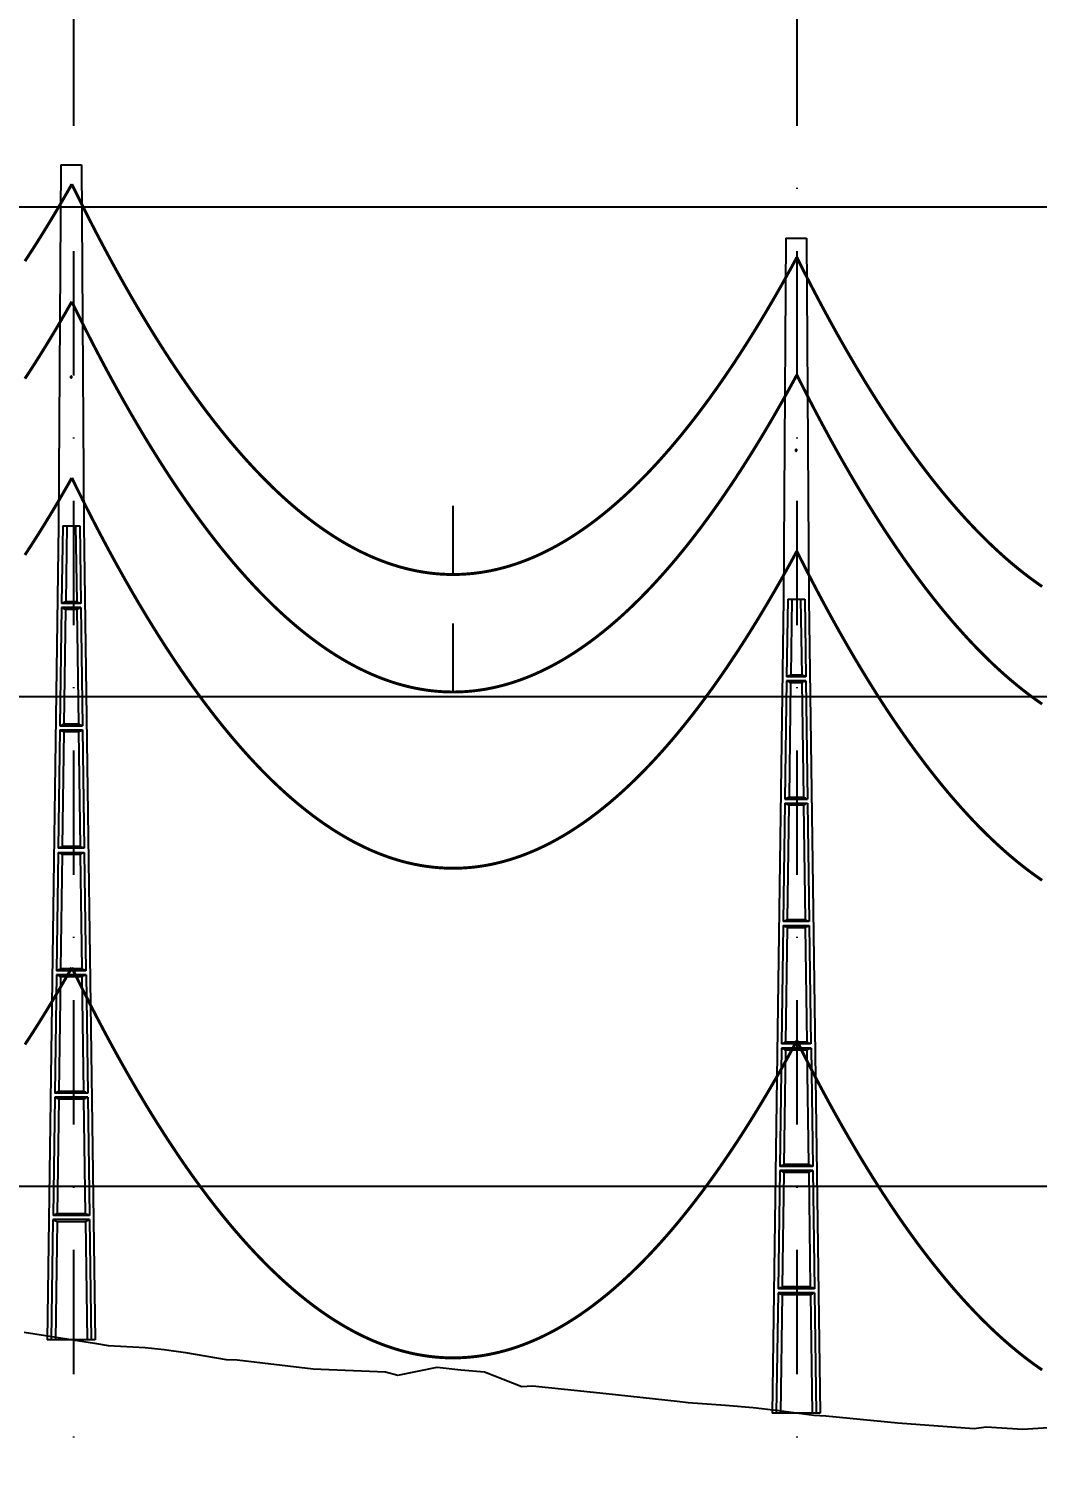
# Model space of a CAD drawing. Header units: metres. Extents: x -121 to 9872, y 3505 to 10721.
# Drawn here: x 7158.1 to 7261, y 6248.6 to 6395.2 of the extents above; entities that cross this region are included whole.
import ezdxf

# ---------------------------------------------------------------- set-up
doc = ezdxf.new("R2010")
doc.units = ezdxf.units.M
doc.header["$PDMODE"] = 2
doc.linetypes.add('DASHDOT', pattern=[25.4, 12.7, -6.35, 0, -6.35])
doc.linetypes.add('DASHED', pattern=[0.75, 0.5, -0.25])
for name, color, linetype in [('C-ROAD-PROF', 2, 'DASHED'), ('CON-EOL- FO', 101, 'Continuous'), ('CON-EOL- PROJEÇÃO', 22, 'Continuous'), ('CON-EOL-CA ARBUTUS', 144, 'Continuous'), ('cotas', 7, 'Continuous'), ('GRID', 253, 'Continuous'), ('POSTE DT', 7, 'Continuous')]:
    doc.layers.add(name, color=color, linetype=linetype)
doc.styles.get("Standard").update_dxf_attribs({"font": 'arial.ttf'})
doc.dimstyles.new('ISO-25', dxfattribs={"dimtxt": 2.5, "dimasz": 2.5, "dimexe": 1.25, "dimexo": 0.625, "dimtad": 1, "dimzin": 1, "dimtxsty": 'Standard', "dimcen": 2.5, "dimaunit": 1, "dimadec": 3, "dimazin": 3, "dimtfac": 1, "dimtmove": 0, "dimatfit": 3, "dimfxlon": 1, "dimarcsym": 0})

# ---------------------------------------------------------------- blocks, each defined once
blk = doc.blocks.new('*U1')
at = {"layer": 'POSTE DT', "extrusion": (0, 1, 0)}
for p, q in [((-3.31, 378.23), (-4.05, 262)), ((-3.31, 378.23), (3.31, 378.23)), ((3.31, 378.23), (4.06, 262)), ((-4.05, 262), (-7.72, 0)), ((-4.05, 262), (-4.05, 262)), ((-2.73, 262), (-3.08, 237.05)), ((-2.73, 262), (2.75, 262)), ((-1.42, 262), (-1.77, 237.57)), ((1.43, 262), (1.77, 237.57)), ((2.75, 262), (3.1, 237.05)), ((4.06, 262), (7.72, 0)), ((-3.1, 235.74), (-3.63, 197.65)), ((3.11, 235.73), (-3.1, 235.74)), ((3.1, 237.05), (-3.08, 237.05)), ((3.11, 235.73), (3.65, 197.65)), ((-1.8, 235.21), (-2.32, 198.19)), ((1.8, 235.21), (2.32, 198.19)), ((-3.65, 196.34), (-4.19, 158.25)), ((-2.35, 195.8), (-2.87, 158.8)), ((2.35, 195.8), (2.87, 158.8)), ((3.66, 196.34), (4.2, 158.25)), ((-4.21, 156.94), (-4.74, 118.85)), ((-2.9, 156.39), (-3.42, 119.41)), ((2.91, 156.39), (3.42, 119.41)), ((4.21, 156.94), (4.75, 118.85)), ((-4.76, 117.54), (-5.29, 79.45)), ((4.77, 117.54), (-4.76, 117.54)), ((4.75, 118.85), (-4.74, 118.85)), ((-3.46, 116.98), (-3.97, 80.02)), ((3.46, 116.98), (3.98, 80.02)), ((4.77, 117.54), (5.3, 79.45)), ((5.3, 79.45), (-5.29, 79.45)), ((-5.31, 78.14), (-5.85, 40.06)), ((5.32, 78.14), (-5.31, 78.14)), ((-4.01, 77.57), (-4.53, 40.63)), ((4.01, 77.57), (4.53, 40.63)), ((5.32, 78.14), (5.85, 40.06)), ((-5.86, 38.74), (-6.41, 0)), ((5.87, 38.74), (-5.86, 38.74)), ((5.85, 40.06), (-5.85, 40.06)), ((-4.56, 38.17), (-5.1, 0)), ((4.56, 38.17), (5.1, 0)), ((5.87, 38.74), (6.41, 0)), ((-6.41, 0), (-7.72, 0)), ((-5.1, 0), (-6.41, 0)), ((5.1, 0), (-5.1, 0)), ((6.41, 0), (5.1, 0)), ((7.72, 0), (6.41, 0))]:
    blk.add_line(p, q, dxfattribs=at)
at = {"layer": 'POSTE DT', "ltscale": 3}
for points in [[(-3.65, 196.34), (3.66, 196.34)], [(-3.63, 197.65), (3.65, 197.65)], [(4.2, 158.25), (-4.19, 158.25)], [(-4.21, 156.94), (4.21, 156.94)]]:
    blk.add_lwpolyline(points, dxfattribs=at)
at = {"layer": 'POSTE DT'}
for points, knots in [([(0.25, 309.94), (0.25, 309.93), (0.25, 309.93), (0.25, 309.92), (0.25, 309.91), (0.25, 309.9), (0.25, 309.89), (0.24, 309.85), (0.22, 309.82), (0.19, 309.77), (0.16, 309.74), (0.11, 309.71), (0.08, 309.7), (0.01, 309.68), (-0.02, 309.68), (-0.08, 309.7), (-0.11, 309.71), (-0.16, 309.74), (-0.18, 309.76), (-0.21, 309.8), (-0.22, 309.82), (-0.24, 309.85), (-0.24, 309.87), (-0.25, 309.89), (-0.25, 309.9), (-0.25, 309.92), (-0.25, 309.92), (-0.25, 309.93), (-0.25, 309.94), (-0.25, 309.95), (-0.25, 309.95), (-0.25, 309.96), (-0.25, 309.97), (-0.24, 310), (-0.23, 310.02), (-0.21, 310.07), (-0.2, 310.09), (-0.15, 310.14), (-0.13, 310.15), (-0.07, 310.18), (-0.03, 310.19), (0.03, 310.19), (0.06, 310.18), (0.12, 310.16), (0.14, 310.14), (0.18, 310.11), (0.2, 310.09), (0.21, 310.06), (0.22, 310.05), (0.23, 310.04), (0.24, 310.01), (0.24, 309.99), (0.25, 309.97), (0.25, 309.96), (0.25, 309.95), (0.25, 309.94), (0.25, 309.94), (0.25, 309.94), (0.25, 309.94)], [-54.728303, -54.728303, -54.728303, -54.728303, -54.309038, -54.309038, -53.647169, -53.647169, -52.532885, -52.532885, -48.86224, -48.86224, -45.282765, -45.282765, -41.52867, -41.52867, -37.867486, -37.867486, -34.454589, -34.454589, -31.301423, -31.301423, -28.48103, -28.48103, -26.961755, -26.961755, -25.7544, -25.7544, -25.136228, -25.136228, -24.64409, -24.64409, -24.094201, -24.094201, -23.191199, -23.191199, -20.494482, -20.494482, -17.342863, -17.342863, -13.645538, -13.645538, -9.835989, -9.835989, -6.296781, -6.296781, -3.005029, -3.005029, 0, 0, 0, 1.527594, 1.527594, 3.697216, 3.697216, 4.489727, 4.489727, 5.01438, 5.01438, 5.095313, 5.095313, 5.095313, 5.095313]), ([(-3.1, 235.74), (-2.88, 235.65), (-2.67, 235.56), (-2.23, 235.39), (-2.02, 235.3), (-1.8, 235.21)], [0.055576, 0.055576, 0.055576, 0.055576, 56.767409, 56.767409, 113.50757, 113.50757, 113.50757, 113.50757]), ([(-1.77, 237.57), (-1.99, 237.49), (-2.21, 237.4), (-2.64, 237.22), (-2.86, 237.14), (-3.08, 237.05)], [0, 0, 0, 0, 56.660495, 56.660495, 113.412826, 113.412826, 113.412826, 113.412826]), ([(1.77, 237.57), (1.18, 237.57), (0.59, 237.57), (-0.59, 237.57), (-1.18, 237.57), (-1.77, 237.57)], [0, 0, 0, 0, 67.306894, 67.306894, 134.614447, 134.614447, 134.614447, 134.614447]), ([(3.1, 237.05), (2.87, 237.14), (2.65, 237.23), (2.21, 237.4), (1.99, 237.49), (1.77, 237.57)], [0, 0, 0, 0, 56.738948, 56.738948, 113.38731, 113.38731, 113.38731, 113.38731]), ([(1.8, 235.21), (2.02, 235.3), (2.24, 235.38), (2.68, 235.56), (2.89, 235.65), (3.11, 235.73)], [0, 0, 0, 0, 56.845349, 56.845349, 113.599799, 113.599799, 113.599799, 113.599799]), ([(-1.8, 235.21), (-1.2, 235.21), (-0.6, 235.21), (0.6, 235.21), (1.2, 235.21), (1.8, 235.21)], [0, 0, 0, 0, 68.567797, 68.567797, 137.136247, 137.136247, 137.136247, 137.136247]), ([(-3.65, 196.34), (-3.43, 196.25), (-3.22, 196.16), (-2.78, 195.98), (-2.57, 195.89), (-2.35, 195.8)], [0.054307, 0.054307, 0.054307, 0.054307, 63.527131, 63.527131, 127.063246, 127.063246, 127.063246, 127.063246]), ([(-2.32, 198.19), (-2.54, 198.1), (-2.76, 198.01), (-3.2, 197.83), (-3.41, 197.74), (-3.63, 197.65)], [0, 0, 0, 0, 63.412073, 63.412073, 126.777421, 126.777421, 126.777421, 126.777421]), ([(-2.35, 195.8), (-1.57, 195.8), (-0.78, 195.8), (0.79, 195.8), (1.57, 195.8), (2.35, 195.8)], [0, 0, 0, 0, 89.585713, 89.585713, 179.17191, 179.17191, 179.17191, 179.17191]), ([(2.32, 198.19), (1.55, 198.19), (0.77, 198.19), (-0.77, 198.19), (-1.55, 198.19), (-2.32, 198.19)], [0, 0, 0, 0, 88.31008, 88.31008, 176.620652, 176.620652, 176.620652, 176.620652]), ([(3.65, 197.65), (3.43, 197.74), (3.2, 197.83), (2.76, 198.01), (2.54, 198.1), (2.32, 198.19)], [0, 0, 0, 0, 63.488119, 63.488119, 126.880939, 126.880939, 126.880939, 126.880939]), ([(2.35, 195.8), (2.57, 195.89), (2.79, 195.98), (3.23, 196.16), (3.45, 196.25), (3.66, 196.34)], [0, 0, 0, 0, 63.60246, 63.60246, 127.109696, 127.109696, 127.109696, 127.109696]), ([(-2.87, 158.8), (-3.09, 158.71), (-3.31, 158.62), (-3.75, 158.43), (-3.97, 158.34), (-4.19, 158.25)], [0, 0, 0, 0, 70.301707, 70.301707, 140.590947, 140.590947, 140.590947, 140.590947]), ([(2.87, 158.8), (1.92, 158.8), (0.96, 158.8), (-0.96, 158.8), (-1.91, 158.8), (-2.87, 158.8)], [0, 0, 0, 0, 109.314454, 109.314454, 218.629264, 218.629264, 218.629264, 218.629264]), ([(4.2, 158.25), (3.98, 158.34), (3.76, 158.44), (3.31, 158.62), (3.09, 158.71), (2.87, 158.8)], [0, 0, 0, 0, 70.379198, 70.379198, 140.659718, 140.659718, 140.659718, 140.659718]), ([(-4.21, 156.94), (-3.99, 156.85), (-3.77, 156.75), (-3.34, 156.57), (-3.12, 156.48), (-2.9, 156.39)], [0.053423, 0.053423, 0.053423, 0.053423, 70.429742, 70.429742, 140.90167, 140.90167, 140.90167, 140.90167]), ([(-2.9, 156.39), (-1.94, 156.39), (-0.97, 156.39), (0.97, 156.39), (1.94, 156.39), (2.91, 156.39)], [0, 0, 0, 0, 110.60219, 110.60219, 221.20473, 221.20473, 221.20473, 221.20473]), ([(2.91, 156.39), (3.12, 156.48), (3.34, 156.57), (3.78, 156.75), (4, 156.85), (4.21, 156.94)], [0, 0, 0, 0, 70.506649, 70.506649, 140.914701, 140.914701, 140.914701, 140.914701]), ([(-4.76, 117.54), (-4.54, 117.45), (-4.32, 117.35), (-3.89, 117.17), (-3.67, 117.07), (-3.46, 116.98)], [0.052784, 0.052784, 0.052784, 0.052784, 77.438432, 77.438432, 154.950301, 154.950301, 154.950301, 154.950301]), ([(-3.42, 119.41), (-3.64, 119.32), (-3.86, 119.23), (-4.3, 119.04), (-4.52, 118.95), (-4.74, 118.85)], [0, 0, 0, 0, 77.299547, 77.299547, 154.618634, 154.618634, 154.618634, 154.618634]), ([(-3.46, 116.98), (-2.3, 116.98), (-1.15, 116.98), (1.15, 116.98), (2.31, 116.98), (3.46, 116.98)], [0, 0, 0, 0, 131.617604, 131.617604, 263.235447, 263.235447, 263.235447, 263.235447]), ([(3.42, 119.41), (2.28, 119.41), (1.14, 119.41), (-1.14, 119.41), (-2.28, 119.41), (-3.42, 119.41)], [0, 0, 0, 0, 130.319901, 130.319901, 260.640046, 260.640046, 260.640046, 260.640046]), ([(4.75, 118.85), (4.53, 118.95), (4.31, 119.04), (3.87, 119.23), (3.64, 119.32), (3.42, 119.41)], [0, 0, 0, 0, 77.381597, 77.381597, 154.66183, 154.66183, 154.66183, 154.66183]), ([(3.46, 116.98), (3.68, 117.07), (3.89, 117.17), (4.33, 117.35), (4.55, 117.45), (4.77, 117.54)], [0, 0, 0, 0, 77.520013, 77.520013, 154.938747, 154.938747, 154.938747, 154.938747]), ([(-3.97, 80.02), (-4.19, 79.93), (-4.41, 79.83), (-4.85, 79.64), (-5.07, 79.55), (-5.29, 79.45)], [0, 0, 0, 0, 84.379671, 84.379671, 168.809376, 168.809376, 168.809376, 168.809376]), ([(3.98, 80.02), (2.65, 80.02), (1.33, 80.02), (-1.32, 80.02), (-2.65, 80.02), (-3.97, 80.02)], [0, 0, 0, 0, 151.326157, 151.326157, 302.652465, 302.652465, 302.652465, 302.652465]), ([(5.3, 79.45), (5.08, 79.55), (4.86, 79.64), (4.42, 79.83), (4.2, 79.93), (3.98, 80.02)], [0, 0, 0, 0, 84.46863, 84.46863, 168.833721, 168.833721, 168.833721, 168.833721]), ([(-5.31, 78.14), (-5.09, 78.05), (-4.88, 77.95), (-4.44, 77.76), (-4.23, 77.67), (-4.01, 77.57)], [0.052308, 0.052308, 0.052308, 0.052308, 84.527725, 84.527725, 169.158824, 169.158824, 169.158824, 169.158824]), ([(-4.01, 77.57), (-2.67, 77.57), (-1.34, 77.57), (1.34, 77.57), (2.67, 77.57), (4.01, 77.57)], [0, 0, 0, 0, 152.632212, 152.632212, 305.264569, 305.264569, 305.264569, 305.264569]), ([(4.01, 77.57), (4.23, 77.67), (4.45, 77.76), (4.88, 77.95), (5.1, 78.05), (5.32, 78.14)], [0, 0, 0, 0, 84.616316, 84.616316, 169.129178, 169.129178, 169.129178, 169.129178]), ([(-5.86, 38.74), (-5.65, 38.65), (-5.43, 38.55), (-5, 38.36), (-4.78, 38.26), (-4.56, 38.17)], [0.026524, 0.026524, 0.026524, 0.026524, 91.679563, 91.679563, 183.466041, 183.466041, 183.466041, 183.466041]), ([(-4.53, 40.63), (-4.75, 40.53), (-4.97, 40.44), (-5.41, 40.25), (-5.63, 40.15), (-5.85, 40.06)], [0, 0, 0, 0, 91.523648, 91.523648, 183.126775, 183.126775, 183.126775, 183.126775]), ([(-4.56, 38.17), (-3.04, 38.17), (-1.52, 38.17), (1.52, 38.17), (3.04, 38.17), (4.56, 38.17)], [0, 0, 0, 0, 173.646192, 173.646192, 347.292451, 347.292451, 347.292451, 347.292451]), ([(4.53, 40.63), (3.02, 40.63), (1.51, 40.63), (-1.51, 40.63), (-3.02, 40.63), (-4.53, 40.63)], [0, 0, 0, 0, 172.33304, 172.33304, 344.666151, 344.666151, 344.666151, 344.666151]), ([(5.85, 40.06), (5.63, 40.15), (5.41, 40.25), (4.97, 40.44), (4.75, 40.53), (4.53, 40.63)], [0, 0, 0, 0, 91.621326, 91.621326, 183.137324, 183.137324, 183.137324, 183.137324]), ([(4.56, 38.17), (4.78, 38.26), (5, 38.36), (5.43, 38.55), (5.65, 38.65), (5.87, 38.74)], [0, 0, 0, 0, 91.776928, 91.776928, 183.448614, 183.448614, 183.448614, 183.448614])]:
    blk.add_open_spline(points, degree=3, knots=knots, dxfattribs=at)
blk = doc.blocks.new('*D400')
at = {"layer": 'cotas', "color": 0, "lineweight": -2, "transparency": 16777216}
for p, q in [((7162.54, 6420.96), (7162.54, 6423.21)), ((7236.51, 6420.96), (7236.51, 6423.21)), ((7165.04, 6421.96), (7234.01, 6421.96))]:
    blk.add_line(p, q, dxfattribs=at)
at = {"layer": 'cotas', "color": 0, "transparency": 16777216}
for points in [[(7165.04, 6422.38), (7165.04, 6421.54), (7162.54, 6421.96)], [(7234.01, 6422.38), (7234.01, 6421.54), (7236.51, 6421.96)]]:
    blk.add_solid(points, dxfattribs=at)
at = {"layer": 'Defpoints', "color": 0, "transparency": 16777216}
for p in [(7236.51, 6421.96), (7162.54, 6404.83), (7236.51, 6388.52)]:
    blk.add_point(p, dxfattribs=at)
at = {"layer": 'cotas', "color": 0, "transparency": 16777216, "insert": (7199.53, 6423.86), "char_height": 2.5, "attachment_point": 5}
blk.add_mtext('73.97', dxfattribs=at)
blk = doc.blocks.new('*D401')
at = {"layer": 'cotas', "color": 0, "lineweight": -2, "transparency": 16777216}
for p, q in [((7236.51, 6408.4), (7236.51, 6410.65)), ((7310.64, 6408.4), (7310.64, 6410.65)), ((7239.01, 6409.4), (7308.14, 6409.4))]:
    blk.add_line(p, q, dxfattribs=at)
at = {"layer": 'cotas', "color": 0, "transparency": 16777216}
for points in [[(7239.01, 6409.82), (7239.01, 6408.99), (7236.51, 6409.4)], [(7308.14, 6409.82), (7308.14, 6408.99), (7310.64, 6409.4)]]:
    blk.add_solid(points, dxfattribs=at)
at = {"layer": 'Defpoints', "color": 0, "transparency": 16777216}
for p in [(7310.64, 6409.4), (7236.51, 6388.52), (7310.64, 6381.08)]:
    blk.add_point(p, dxfattribs=at)
at = {"layer": 'cotas', "color": 0, "transparency": 16777216, "insert": (7273.58, 6411.3), "char_height": 2.5, "attachment_point": 5}
blk.add_mtext('74.13', dxfattribs=at)

msp = doc.modelspace()

# ---------------------------------------------------------------- linework, layer by layer
at = {"layer": 'C-ROAD-PROF', "color": 0, "linetype": 'Continuous', "lineweight": -3}
msp.add_lwpolyline([(7157.618, 6262.056), (7164.81, 6260.948), (7166.184, 6260.704), (7169.958, 6260.499), (7171.927, 6260.304), (7174.102, 6260.007), (7178.247, 6259.282), (7179.377, 6259.226), (7187.134, 6258.327), (7194.495, 6258.002), (7195.763, 6257.694), (7199.776, 6258.485), (7202.182, 6258.237), (7204.613, 6258.026), (7208.422, 6256.503), (7209.512, 6256.587), (7217.009, 6255.793), (7224.283, 6255.03), (7225.378, 6254.881), (7229.21, 6254.609), (7232.015, 6254.367), (7234.633, 6254.067), (7238.206, 6253.593), (7239.449, 6253.51), (7246.805, 6252.817), (7254.577, 6252.242), (7255.793, 6252.388), (7259.55, 6252.165), (7262.12, 6252.324)], dxfattribs=at)
at = {"layer": 'CON-EOL- FO', "const_width": 0.3}
for points in [[(7157.699, 6341.442), (7158.067, 6342.004), (7158.436, 6342.572), (7158.804, 6343.148), (7159.172, 6343.731), (7159.54, 6344.321), (7159.908, 6344.919), (7160.276, 6345.524), (7160.645, 6346.136), (7161.013, 6346.755), (7161.381, 6347.381), (7161.749, 6348.014), (7162.117, 6348.655), (7162.485, 6349.303)], [(7162.485, 6349.303), (7162.853, 6348.55), (7163.222, 6347.804), (7163.59, 6347.065), (7163.958, 6346.334), (7164.326, 6345.61), (7164.694, 6344.893), (7165.062, 6344.183), (7165.431, 6343.481), (7165.799, 6342.785), (7166.167, 6342.097), (7166.535, 6341.417), (7166.903, 6340.743), (7167.271, 6340.077), (7167.64, 6339.418), (7168.008, 6338.766), (7168.376, 6338.121), (7168.744, 6337.484), (7169.112, 6336.854), (7169.48, 6336.231), (7169.849, 6335.615), (7170.217, 6335.006), (7170.585, 6334.405), (7170.953, 6333.811), (7171.321, 6333.224), (7171.689, 6332.644), (7172.057, 6332.072), (7172.426, 6331.506), (7172.794, 6330.948), (7173.162, 6330.397), (7173.53, 6329.853), (7173.898, 6329.317), (7174.266, 6328.787), (7174.635, 6328.265), (7175.003, 6327.75), (7175.371, 6327.242), (7175.739, 6326.741), (7176.107, 6326.248), (7176.475, 6325.762), (7176.844, 6325.282), (7177.212, 6324.81), (7177.58, 6324.346), (7177.948, 6323.888), (7178.316, 6323.437), (7178.684, 6322.994), (7179.052, 6322.558), (7179.421, 6322.129), (7179.789, 6321.707), (7180.157, 6321.292), (7180.525, 6320.885), (7180.893, 6320.484), (7181.261, 6320.091), (7181.63, 6319.705), (7181.998, 6319.326), (7182.366, 6318.954), (7182.734, 6318.589), (7183.102, 6318.232), (7183.47, 6317.882), (7183.839, 6317.538), (7184.207, 6317.202), (7184.575, 6316.873), (7184.943, 6316.551), (7185.311, 6316.237), (7185.679, 6315.929), (7186.048, 6315.629), (7186.416, 6315.336), (7186.784, 6315.049), (7187.152, 6314.77), (7187.52, 6314.499), (7187.888, 6314.234), (7188.256, 6313.976), (7188.625, 6313.726), (7188.993, 6313.482), (7189.361, 6313.246), (7189.729, 6313.017), (7190.097, 6312.795), (7190.465, 6312.58), (7190.834, 6312.372), (7191.202, 6312.172), (7191.57, 6311.978), (7191.938, 6311.792), (7192.306, 6311.613), (7192.674, 6311.44), (7193.043, 6311.275), (7193.411, 6311.118), (7193.779, 6310.967), (7194.147, 6310.823), (7194.515, 6310.687), (7194.883, 6310.557), (7195.251, 6310.435), (7195.62, 6310.32), (7195.988, 6310.211), (7196.356, 6310.11), (7196.724, 6310.017), (7197.092, 6309.93), (7197.46, 6309.85), (7197.829, 6309.778), (7198.197, 6309.712), (7198.565, 6309.654), (7198.933, 6309.603), (7199.301, 6309.559), (7199.669, 6309.522), (7200.038, 6309.492), (7200.406, 6309.469), (7200.774, 6309.453), (7201.142, 6309.445), (7201.51, 6309.443), (7201.878, 6309.449), (7202.247, 6309.462), (7202.615, 6309.482), (7202.983, 6309.509), (7203.351, 6309.543), (7203.719, 6309.584), (7204.087, 6309.632), (7204.455, 6309.688), (7204.824, 6309.75), (7205.192, 6309.82), (7205.56, 6309.897), (7205.928, 6309.981), (7206.296, 6310.072), (7206.664, 6310.17), (7207.033, 6310.275), (7207.401, 6310.388), (7207.769, 6310.507), (7208.137, 6310.634), (7208.505, 6310.767), (7208.873, 6310.908), (7209.242, 6311.056), (7209.61, 6311.211), (7209.978, 6311.373), (7210.346, 6311.543), (7210.714, 6311.719), (7211.082, 6311.903), (7211.451, 6312.093), (7211.819, 6312.291), (7212.187, 6312.496), (7212.555, 6312.708), (7212.923, 6312.927), (7213.291, 6313.153), (7213.659, 6313.387), (7214.028, 6313.627), (7214.396, 6313.875), (7214.764, 6314.13), (7215.132, 6314.391), (7215.5, 6314.66), (7215.868, 6314.937), (7216.237, 6315.22), (7216.605, 6315.51), (7216.973, 6315.808), (7217.341, 6316.112), (7217.709, 6316.424), (7218.077, 6316.743), (7218.446, 6317.069), (7218.814, 6317.403), (7219.182, 6317.743), (7219.55, 6318.09), (7219.918, 6318.445), (7220.286, 6318.807), (7220.654, 6319.176), (7221.023, 6319.552), (7221.391, 6319.935), (7221.759, 6320.325), (7222.127, 6320.723), (7222.495, 6321.128), (7222.863, 6321.539), (7223.232, 6321.958), (7223.6, 6322.385), (7223.968, 6322.818), (7224.336, 6323.258), (7224.704, 6323.706), (7225.072, 6324.161), (7225.441, 6324.623), (7225.809, 6325.092), (7226.177, 6325.568), (7226.545, 6326.052), (7226.913, 6326.542), (7227.281, 6327.04), (7227.65, 6327.545), (7228.018, 6328.057), (7228.386, 6328.577), (7228.754, 6329.103), (7229.122, 6329.637), (7229.49, 6330.178), (7229.858, 6330.726), (7230.227, 6331.281), (7230.595, 6331.844), (7230.963, 6332.413), (7231.331, 6332.99), (7231.699, 6333.574), (7232.067, 6334.166), (7232.436, 6334.764), (7232.804, 6335.37), (7233.172, 6335.983), (7233.54, 6336.603), (7233.908, 6337.23), (7234.276, 6337.864), (7234.645, 6338.506), (7235.013, 6339.155), (7235.381, 6339.811), (7235.749, 6340.475), (7236.117, 6341.145), (7236.485, 6341.823)], [(7236.485, 6341.823), (7236.853, 6341.088), (7237.222, 6340.359), (7237.59, 6339.638), (7237.958, 6338.925), (7238.326, 6338.218), (7238.694, 6337.519), (7239.062, 6336.827), (7239.431, 6336.142), (7239.799, 6335.465), (7240.167, 6334.794), (7240.535, 6334.131), (7240.903, 6333.475), (7241.271, 6332.826), (7241.64, 6332.185), (7242.008, 6331.551), (7242.376, 6330.924), (7242.744, 6330.304), (7243.112, 6329.691), (7243.48, 6329.086), (7243.849, 6328.488), (7244.217, 6327.897), (7244.585, 6327.313), (7244.953, 6326.736), (7245.321, 6326.167), (7245.689, 6325.605), (7246.057, 6325.05), (7246.426, 6324.502), (7246.794, 6323.961), (7247.162, 6323.428), (7247.53, 6322.902), (7247.898, 6322.383), (7248.266, 6321.871), (7248.635, 6321.366), (7249.003, 6320.869), (7249.371, 6320.378), (7249.739, 6319.895), (7250.107, 6319.419), (7250.475, 6318.95), (7250.844, 6318.488), (7251.212, 6318.034), (7251.58, 6317.587), (7251.948, 6317.146), (7252.316, 6316.713), (7252.684, 6316.287), (7253.052, 6315.869), (7253.421, 6315.457), (7253.789, 6315.053), (7254.157, 6314.656), (7254.525, 6314.265), (7254.893, 6313.882), (7255.261, 6313.507), (7255.63, 6313.138), (7255.998, 6312.776), (7256.366, 6312.422), (7256.734, 6312.075), (7257.102, 6311.735), (7257.47, 6311.402), (7257.839, 6311.076), (7258.207, 6310.757), (7258.575, 6310.446), (7258.943, 6310.141), (7259.311, 6309.844), (7259.679, 6309.554), (7260.048, 6309.271), (7260.416, 6308.995), (7260.784, 6308.726), (7261.152, 6308.465), (7261.52, 6308.21)]]:
    msp.add_lwpolyline(points, dxfattribs=at)
at = {"layer": 'CON-EOL- PROJEÇÃO', "lineweight": 30, "const_width": 0.3}
for points in [[(7157.699, 6291.442), (7158.067, 6292.004), (7158.436, 6292.572), (7158.804, 6293.148), (7159.172, 6293.731), (7159.54, 6294.321), (7159.908, 6294.919), (7160.276, 6295.524), (7160.645, 6296.136), (7161.013, 6296.755), (7161.381, 6297.381), (7161.749, 6298.014), (7162.117, 6298.655), (7162.485, 6299.303)], [(7162.485, 6299.303), (7162.853, 6298.55), (7163.222, 6297.804), (7163.59, 6297.065), (7163.958, 6296.334), (7164.326, 6295.61), (7164.694, 6294.893), (7165.062, 6294.183), (7165.431, 6293.481), (7165.799, 6292.785), (7166.167, 6292.097), (7166.535, 6291.417), (7166.903, 6290.743), (7167.271, 6290.077), (7167.64, 6289.418), (7168.008, 6288.766), (7168.376, 6288.121), (7168.744, 6287.484), (7169.112, 6286.854), (7169.48, 6286.231), (7169.849, 6285.615), (7170.217, 6285.006), (7170.585, 6284.405), (7170.953, 6283.811), (7171.321, 6283.224), (7171.689, 6282.644), (7172.057, 6282.072), (7172.426, 6281.506), (7172.794, 6280.948), (7173.162, 6280.397), (7173.53, 6279.853), (7173.898, 6279.317), (7174.266, 6278.787), (7174.635, 6278.265), (7175.003, 6277.75), (7175.371, 6277.242), (7175.739, 6276.741), (7176.107, 6276.248), (7176.475, 6275.762), (7176.844, 6275.282), (7177.212, 6274.81), (7177.58, 6274.346), (7177.948, 6273.888), (7178.316, 6273.437), (7178.684, 6272.994), (7179.052, 6272.558), (7179.421, 6272.129), (7179.789, 6271.707), (7180.157, 6271.292), (7180.525, 6270.885), (7180.893, 6270.484), (7181.261, 6270.091), (7181.63, 6269.705), (7181.998, 6269.326), (7182.366, 6268.954), (7182.734, 6268.589), (7183.102, 6268.232), (7183.47, 6267.882), (7183.839, 6267.538), (7184.207, 6267.202), (7184.575, 6266.873), (7184.943, 6266.551), (7185.311, 6266.237), (7185.679, 6265.929), (7186.048, 6265.629), (7186.416, 6265.336), (7186.784, 6265.049), (7187.152, 6264.77), (7187.52, 6264.499), (7187.888, 6264.234), (7188.256, 6263.976), (7188.625, 6263.726), (7188.993, 6263.482), (7189.361, 6263.246), (7189.729, 6263.017), (7190.097, 6262.795), (7190.465, 6262.58), (7190.834, 6262.372), (7191.202, 6262.172), (7191.57, 6261.978), (7191.938, 6261.792), (7192.306, 6261.613), (7192.674, 6261.44), (7193.043, 6261.275), (7193.411, 6261.118), (7193.779, 6260.967), (7194.147, 6260.823), (7194.515, 6260.687), (7194.883, 6260.557), (7195.251, 6260.435), (7195.62, 6260.32), (7195.988, 6260.211), (7196.356, 6260.11), (7196.724, 6260.017), (7197.092, 6259.93), (7197.46, 6259.85), (7197.829, 6259.778), (7198.197, 6259.712), (7198.565, 6259.654), (7198.933, 6259.603), (7199.301, 6259.559), (7199.669, 6259.522), (7200.038, 6259.492), (7200.406, 6259.469), (7200.774, 6259.453), (7201.142, 6259.445), (7201.51, 6259.443), (7201.878, 6259.449), (7202.247, 6259.462), (7202.615, 6259.482), (7202.983, 6259.509), (7203.351, 6259.543), (7203.719, 6259.584), (7204.087, 6259.632), (7204.455, 6259.688), (7204.824, 6259.75), (7205.192, 6259.82), (7205.56, 6259.897), (7205.928, 6259.981), (7206.296, 6260.072), (7206.664, 6260.17), (7207.033, 6260.275), (7207.401, 6260.388), (7207.769, 6260.507), (7208.137, 6260.634), (7208.505, 6260.767), (7208.873, 6260.908), (7209.242, 6261.056), (7209.61, 6261.211), (7209.978, 6261.373), (7210.346, 6261.543), (7210.714, 6261.719), (7211.082, 6261.903), (7211.451, 6262.093), (7211.819, 6262.291), (7212.187, 6262.496), (7212.555, 6262.708), (7212.923, 6262.927), (7213.291, 6263.153), (7213.659, 6263.387), (7214.028, 6263.627), (7214.396, 6263.875), (7214.764, 6264.13), (7215.132, 6264.391), (7215.5, 6264.66), (7215.868, 6264.937), (7216.237, 6265.22), (7216.605, 6265.51), (7216.973, 6265.808), (7217.341, 6266.112), (7217.709, 6266.424), (7218.077, 6266.743), (7218.446, 6267.069), (7218.814, 6267.403), (7219.182, 6267.743), (7219.55, 6268.09), (7219.918, 6268.445), (7220.286, 6268.807), (7220.654, 6269.176), (7221.023, 6269.552), (7221.391, 6269.935), (7221.759, 6270.325), (7222.127, 6270.723), (7222.495, 6271.128), (7222.863, 6271.539), (7223.232, 6271.958), (7223.6, 6272.385), (7223.968, 6272.818), (7224.336, 6273.258), (7224.704, 6273.706), (7225.072, 6274.161), (7225.441, 6274.623), (7225.809, 6275.092), (7226.177, 6275.568), (7226.545, 6276.052), (7226.913, 6276.542), (7227.281, 6277.04), (7227.65, 6277.545), (7228.018, 6278.057), (7228.386, 6278.577), (7228.754, 6279.103), (7229.122, 6279.637), (7229.49, 6280.178), (7229.858, 6280.726), (7230.227, 6281.281), (7230.595, 6281.844), (7230.963, 6282.413), (7231.331, 6282.99), (7231.699, 6283.574), (7232.067, 6284.166), (7232.436, 6284.764), (7232.804, 6285.37), (7233.172, 6285.983), (7233.54, 6286.603), (7233.908, 6287.23), (7234.276, 6287.864), (7234.645, 6288.506), (7235.013, 6289.155), (7235.381, 6289.811), (7235.749, 6290.475), (7236.117, 6291.145), (7236.485, 6291.823)], [(7236.485, 6291.823), (7236.853, 6291.088), (7237.222, 6290.359), (7237.59, 6289.638), (7237.958, 6288.925), (7238.326, 6288.218), (7238.694, 6287.519), (7239.062, 6286.827), (7239.431, 6286.142), (7239.799, 6285.464), (7240.167, 6284.794), (7240.535, 6284.131), (7240.903, 6283.475), (7241.271, 6282.826), (7241.64, 6282.185), (7242.008, 6281.551), (7242.376, 6280.924), (7242.744, 6280.304), (7243.112, 6279.691), (7243.48, 6279.086), (7243.849, 6278.488), (7244.217, 6277.897), (7244.585, 6277.313), (7244.953, 6276.736), (7245.321, 6276.167), (7245.689, 6275.605), (7246.057, 6275.05), (7246.426, 6274.502), (7246.794, 6273.961), (7247.162, 6273.428), (7247.53, 6272.902), (7247.898, 6272.383), (7248.266, 6271.871), (7248.635, 6271.366), (7249.003, 6270.869), (7249.371, 6270.378), (7249.739, 6269.895), (7250.107, 6269.419), (7250.475, 6268.95), (7250.844, 6268.488), (7251.212, 6268.034), (7251.58, 6267.587), (7251.948, 6267.146), (7252.316, 6266.713), (7252.684, 6266.287), (7253.052, 6265.869), (7253.421, 6265.457), (7253.789, 6265.053), (7254.157, 6264.656), (7254.525, 6264.265), (7254.893, 6263.882), (7255.261, 6263.507), (7255.63, 6263.138), (7255.998, 6262.776), (7256.366, 6262.422), (7256.734, 6262.075), (7257.102, 6261.735), (7257.47, 6261.402), (7257.839, 6261.076), (7258.207, 6260.757), (7258.575, 6260.446), (7258.943, 6260.141), (7259.311, 6259.844), (7259.679, 6259.554), (7260.048, 6259.271), (7260.416, 6258.995), (7260.784, 6258.726), (7261.152, 6258.465), (7261.52, 6258.21)]]:
    msp.add_lwpolyline(points, dxfattribs=at)
at = {"layer": 'CON-EOL-CA ARBUTUS'}
for p, q in [((7201.4, 6339.443), (7201.4, 6346.443)), ((7201.4, 6327.443), (7201.4, 6334.443))]:
    msp.add_line(p, q, dxfattribs=at)
at = {"layer": 'CON-EOL-CA ARBUTUS', "const_width": 0.3}
for points in [[(7157.699, 6371.442), (7158.067, 6372.004), (7158.436, 6372.572), (7158.804, 6373.148), (7159.172, 6373.731), (7159.54, 6374.321), (7159.908, 6374.919), (7160.276, 6375.524), (7160.645, 6376.136), (7161.013, 6376.755), (7161.381, 6377.381), (7161.749, 6378.014), (7162.117, 6378.655), (7162.485, 6379.303)], [(7162.485, 6379.303), (7162.853, 6378.55), (7163.222, 6377.804), (7163.59, 6377.065), (7163.958, 6376.334), (7164.326, 6375.61), (7164.694, 6374.893), (7165.062, 6374.183), (7165.431, 6373.481), (7165.799, 6372.785), (7166.167, 6372.097), (7166.535, 6371.417), (7166.903, 6370.743), (7167.271, 6370.077), (7167.64, 6369.418), (7168.008, 6368.766), (7168.376, 6368.121), (7168.744, 6367.484), (7169.112, 6366.854), (7169.48, 6366.231), (7169.849, 6365.615), (7170.217, 6365.006), (7170.585, 6364.405), (7170.953, 6363.811), (7171.321, 6363.224), (7171.689, 6362.644), (7172.057, 6362.072), (7172.426, 6361.506), (7172.794, 6360.948), (7173.162, 6360.397), (7173.53, 6359.853), (7173.898, 6359.317), (7174.266, 6358.787), (7174.635, 6358.265), (7175.003, 6357.75), (7175.371, 6357.242), (7175.739, 6356.741), (7176.107, 6356.248), (7176.475, 6355.762), (7176.844, 6355.282), (7177.212, 6354.81), (7177.58, 6354.346), (7177.948, 6353.888), (7178.316, 6353.437), (7178.684, 6352.994), (7179.052, 6352.558), (7179.421, 6352.129), (7179.789, 6351.707), (7180.157, 6351.292), (7180.525, 6350.885), (7180.893, 6350.484), (7181.261, 6350.091), (7181.63, 6349.705), (7181.998, 6349.326), (7182.366, 6348.954), (7182.734, 6348.589), (7183.102, 6348.232), (7183.47, 6347.882), (7183.839, 6347.538), (7184.207, 6347.202), (7184.575, 6346.873), (7184.943, 6346.551), (7185.311, 6346.237), (7185.679, 6345.929), (7186.048, 6345.629), (7186.416, 6345.336), (7186.784, 6345.049), (7187.152, 6344.77), (7187.52, 6344.499), (7187.888, 6344.234), (7188.256, 6343.976), (7188.625, 6343.726), (7188.993, 6343.482), (7189.361, 6343.246), (7189.729, 6343.017), (7190.097, 6342.795), (7190.465, 6342.58), (7190.834, 6342.372), (7191.202, 6342.172), (7191.57, 6341.978), (7191.938, 6341.792), (7192.306, 6341.613), (7192.674, 6341.44), (7193.043, 6341.275), (7193.411, 6341.118), (7193.779, 6340.967), (7194.147, 6340.823), (7194.515, 6340.687), (7194.883, 6340.557), (7195.251, 6340.435), (7195.62, 6340.32), (7195.988, 6340.211), (7196.356, 6340.11), (7196.724, 6340.017), (7197.092, 6339.93), (7197.46, 6339.85), (7197.829, 6339.778), (7198.197, 6339.712), (7198.565, 6339.654), (7198.933, 6339.603), (7199.301, 6339.559), (7199.669, 6339.522), (7200.038, 6339.492), (7200.406, 6339.469), (7200.774, 6339.453), (7201.142, 6339.445), (7201.51, 6339.443), (7201.878, 6339.449), (7202.247, 6339.462), (7202.615, 6339.482), (7202.983, 6339.509), (7203.351, 6339.543), (7203.719, 6339.584), (7204.087, 6339.632), (7204.455, 6339.688), (7204.824, 6339.75), (7205.192, 6339.82), (7205.56, 6339.897), (7205.928, 6339.981), (7206.296, 6340.072), (7206.664, 6340.17), (7207.033, 6340.275), (7207.401, 6340.388), (7207.769, 6340.507), (7208.137, 6340.634), (7208.505, 6340.767), (7208.873, 6340.908), (7209.242, 6341.056), (7209.61, 6341.211), (7209.978, 6341.373), (7210.346, 6341.543), (7210.714, 6341.719), (7211.082, 6341.903), (7211.451, 6342.093), (7211.819, 6342.291), (7212.187, 6342.496), (7212.555, 6342.708), (7212.923, 6342.927), (7213.291, 6343.153), (7213.659, 6343.387), (7214.028, 6343.627), (7214.396, 6343.875), (7214.764, 6344.13), (7215.132, 6344.391), (7215.5, 6344.66), (7215.868, 6344.937), (7216.237, 6345.22), (7216.605, 6345.51), (7216.973, 6345.808), (7217.341, 6346.112), (7217.709, 6346.424), (7218.077, 6346.743), (7218.446, 6347.069), (7218.814, 6347.403), (7219.182, 6347.743), (7219.55, 6348.09), (7219.918, 6348.445), (7220.286, 6348.807), (7220.654, 6349.176), (7221.023, 6349.552), (7221.391, 6349.935), (7221.759, 6350.325), (7222.127, 6350.723), (7222.495, 6351.128), (7222.863, 6351.539), (7223.232, 6351.958), (7223.6, 6352.385), (7223.968, 6352.818), (7224.336, 6353.258), (7224.704, 6353.706), (7225.072, 6354.161), (7225.441, 6354.623), (7225.809, 6355.092), (7226.177, 6355.568), (7226.545, 6356.052), (7226.913, 6356.542), (7227.281, 6357.04), (7227.65, 6357.545), (7228.018, 6358.057), (7228.386, 6358.577), (7228.754, 6359.103), (7229.122, 6359.637), (7229.49, 6360.178), (7229.858, 6360.726), (7230.227, 6361.281), (7230.595, 6361.844), (7230.963, 6362.413), (7231.331, 6362.99), (7231.699, 6363.574), (7232.067, 6364.166), (7232.436, 6364.764), (7232.804, 6365.37), (7233.172, 6365.983), (7233.54, 6366.603), (7233.908, 6367.23), (7234.276, 6367.864), (7234.645, 6368.506), (7235.013, 6369.155), (7235.381, 6369.811), (7235.749, 6370.475), (7236.117, 6371.145), (7236.485, 6371.823)], [(7236.485, 6371.823), (7236.853, 6371.088), (7237.222, 6370.359), (7237.59, 6369.638), (7237.958, 6368.925), (7238.326, 6368.218), (7238.694, 6367.519), (7239.062, 6366.827), (7239.431, 6366.142), (7239.799, 6365.464), (7240.167, 6364.794), (7240.535, 6364.131), (7240.903, 6363.475), (7241.271, 6362.826), (7241.64, 6362.185), (7242.008, 6361.551), (7242.376, 6360.924), (7242.744, 6360.304), (7243.112, 6359.691), (7243.48, 6359.086), (7243.849, 6358.488), (7244.217, 6357.897), (7244.585, 6357.313), (7244.953, 6356.736), (7245.321, 6356.167), (7245.689, 6355.605), (7246.057, 6355.05), (7246.426, 6354.502), (7246.794, 6353.961), (7247.162, 6353.428), (7247.53, 6352.902), (7247.898, 6352.383), (7248.266, 6351.871), (7248.635, 6351.366), (7249.003, 6350.869), (7249.371, 6350.378), (7249.739, 6349.895), (7250.107, 6349.419), (7250.475, 6348.95), (7250.844, 6348.488), (7251.212, 6348.034), (7251.58, 6347.587), (7251.948, 6347.146), (7252.316, 6346.713), (7252.684, 6346.287), (7253.052, 6345.869), (7253.421, 6345.457), (7253.789, 6345.053), (7254.157, 6344.656), (7254.525, 6344.265), (7254.893, 6343.882), (7255.261, 6343.507), (7255.63, 6343.138), (7255.998, 6342.776), (7256.366, 6342.422), (7256.734, 6342.075), (7257.102, 6341.735), (7257.47, 6341.402), (7257.839, 6341.076), (7258.207, 6340.757), (7258.575, 6340.446), (7258.943, 6340.141), (7259.311, 6339.844), (7259.679, 6339.554), (7260.048, 6339.271), (7260.416, 6338.995), (7260.784, 6338.726), (7261.152, 6338.465), (7261.52, 6338.21)], [(7157.699, 6359.442), (7158.067, 6360.004), (7158.436, 6360.572), (7158.804, 6361.148), (7159.172, 6361.731), (7159.54, 6362.321), (7159.908, 6362.919), (7160.276, 6363.524), (7160.645, 6364.136), (7161.013, 6364.755), (7161.381, 6365.381), (7161.749, 6366.014), (7162.117, 6366.655), (7162.485, 6367.303)], [(7162.485, 6367.303), (7162.853, 6366.55), (7163.222, 6365.804), (7163.59, 6365.065), (7163.958, 6364.334), (7164.326, 6363.61), (7164.694, 6362.893), (7165.062, 6362.183), (7165.431, 6361.481), (7165.799, 6360.785), (7166.167, 6360.097), (7166.535, 6359.417), (7166.903, 6358.743), (7167.271, 6358.077), (7167.64, 6357.418), (7168.008, 6356.766), (7168.376, 6356.121), (7168.744, 6355.484), (7169.112, 6354.854), (7169.48, 6354.231), (7169.849, 6353.615), (7170.217, 6353.006), (7170.585, 6352.405), (7170.953, 6351.811), (7171.321, 6351.224), (7171.689, 6350.644), (7172.057, 6350.072), (7172.426, 6349.506), (7172.794, 6348.948), (7173.162, 6348.397), (7173.53, 6347.853), (7173.898, 6347.317), (7174.266, 6346.787), (7174.635, 6346.265), (7175.003, 6345.75), (7175.371, 6345.242), (7175.739, 6344.741), (7176.107, 6344.248), (7176.475, 6343.762), (7176.844, 6343.282), (7177.212, 6342.81), (7177.58, 6342.346), (7177.948, 6341.888), (7178.316, 6341.437), (7178.684, 6340.994), (7179.052, 6340.558), (7179.421, 6340.129), (7179.789, 6339.707), (7180.157, 6339.292), (7180.525, 6338.885), (7180.893, 6338.484), (7181.261, 6338.091), (7181.63, 6337.705), (7181.998, 6337.326), (7182.366, 6336.954), (7182.734, 6336.589), (7183.102, 6336.232), (7183.47, 6335.882), (7183.839, 6335.538), (7184.207, 6335.202), (7184.575, 6334.873), (7184.943, 6334.551), (7185.311, 6334.237), (7185.679, 6333.929), (7186.048, 6333.629), (7186.416, 6333.336), (7186.784, 6333.049), (7187.152, 6332.77), (7187.52, 6332.499), (7187.888, 6332.234), (7188.256, 6331.976), (7188.625, 6331.726), (7188.993, 6331.482), (7189.361, 6331.246), (7189.729, 6331.017), (7190.097, 6330.795), (7190.465, 6330.58), (7190.834, 6330.372), (7191.202, 6330.172), (7191.57, 6329.978), (7191.938, 6329.792), (7192.306, 6329.613), (7192.674, 6329.44), (7193.043, 6329.275), (7193.411, 6329.118), (7193.779, 6328.967), (7194.147, 6328.823), (7194.515, 6328.687), (7194.883, 6328.557), (7195.251, 6328.435), (7195.62, 6328.32), (7195.988, 6328.211), (7196.356, 6328.11), (7196.724, 6328.017), (7197.092, 6327.93), (7197.46, 6327.85), (7197.829, 6327.778), (7198.197, 6327.712), (7198.565, 6327.654), (7198.933, 6327.603), (7199.301, 6327.559), (7199.669, 6327.522), (7200.038, 6327.492), (7200.406, 6327.469), (7200.774, 6327.453), (7201.142, 6327.445), (7201.51, 6327.443), (7201.878, 6327.449), (7202.247, 6327.462), (7202.615, 6327.482), (7202.983, 6327.509), (7203.351, 6327.543), (7203.719, 6327.584), (7204.087, 6327.632), (7204.455, 6327.688), (7204.824, 6327.75), (7205.192, 6327.82), (7205.56, 6327.897), (7205.928, 6327.981), (7206.296, 6328.072), (7206.664, 6328.17), (7207.033, 6328.275), (7207.401, 6328.388), (7207.769, 6328.507), (7208.137, 6328.634), (7208.505, 6328.767), (7208.873, 6328.908), (7209.242, 6329.056), (7209.61, 6329.211), (7209.978, 6329.373), (7210.346, 6329.543), (7210.714, 6329.719), (7211.082, 6329.903), (7211.451, 6330.093), (7211.819, 6330.291), (7212.187, 6330.496), (7212.555, 6330.708), (7212.923, 6330.927), (7213.291, 6331.153), (7213.659, 6331.387), (7214.028, 6331.627), (7214.396, 6331.875), (7214.764, 6332.13), (7215.132, 6332.391), (7215.5, 6332.66), (7215.868, 6332.937), (7216.237, 6333.22), (7216.605, 6333.51), (7216.973, 6333.808), (7217.341, 6334.112), (7217.709, 6334.424), (7218.077, 6334.743), (7218.446, 6335.069), (7218.814, 6335.403), (7219.182, 6335.743), (7219.55, 6336.09), (7219.918, 6336.445), (7220.286, 6336.807), (7220.654, 6337.176), (7221.023, 6337.552), (7221.391, 6337.935), (7221.759, 6338.325), (7222.127, 6338.723), (7222.495, 6339.128), (7222.863, 6339.539), (7223.232, 6339.958), (7223.6, 6340.385), (7223.968, 6340.818), (7224.336, 6341.258), (7224.704, 6341.706), (7225.072, 6342.161), (7225.441, 6342.623), (7225.809, 6343.092), (7226.177, 6343.568), (7226.545, 6344.052), (7226.913, 6344.542), (7227.281, 6345.04), (7227.65, 6345.545), (7228.018, 6346.057), (7228.386, 6346.577), (7228.754, 6347.103), (7229.122, 6347.637), (7229.49, 6348.178), (7229.858, 6348.726), (7230.227, 6349.281), (7230.595, 6349.844), (7230.963, 6350.413), (7231.331, 6350.99), (7231.699, 6351.574), (7232.067, 6352.166), (7232.436, 6352.764), (7232.804, 6353.37), (7233.172, 6353.983), (7233.54, 6354.603), (7233.908, 6355.23), (7234.276, 6355.864), (7234.645, 6356.506), (7235.013, 6357.155), (7235.381, 6357.811), (7235.749, 6358.475), (7236.117, 6359.145), (7236.485, 6359.823)], [(7236.485, 6359.823), (7236.853, 6359.088), (7237.222, 6358.359), (7237.59, 6357.638), (7237.958, 6356.925), (7238.326, 6356.218), (7238.694, 6355.519), (7239.062, 6354.827), (7239.431, 6354.142), (7239.799, 6353.465), (7240.167, 6352.794), (7240.535, 6352.131), (7240.903, 6351.475), (7241.271, 6350.826), (7241.64, 6350.185), (7242.008, 6349.551), (7242.376, 6348.924), (7242.744, 6348.304), (7243.112, 6347.691), (7243.48, 6347.086), (7243.849, 6346.488), (7244.217, 6345.897), (7244.585, 6345.313), (7244.953, 6344.736), (7245.321, 6344.167), (7245.689, 6343.605), (7246.057, 6343.05), (7246.426, 6342.502), (7246.794, 6341.961), (7247.162, 6341.428), (7247.53, 6340.902), (7247.898, 6340.383), (7248.266, 6339.871), (7248.635, 6339.366), (7249.003, 6338.869), (7249.371, 6338.378), (7249.739, 6337.895), (7250.107, 6337.419), (7250.475, 6336.95), (7250.844, 6336.488), (7251.212, 6336.034), (7251.58, 6335.587), (7251.948, 6335.146), (7252.316, 6334.713), (7252.684, 6334.287), (7253.052, 6333.869), (7253.421, 6333.457), (7253.789, 6333.053), (7254.157, 6332.656), (7254.525, 6332.265), (7254.893, 6331.882), (7255.261, 6331.507), (7255.63, 6331.138), (7255.998, 6330.776), (7256.366, 6330.422), (7256.734, 6330.075), (7257.102, 6329.735), (7257.47, 6329.402), (7257.839, 6329.076), (7258.207, 6328.757), (7258.575, 6328.446), (7258.943, 6328.141), (7259.311, 6327.844), (7259.679, 6327.554), (7260.048, 6327.271), (7260.416, 6326.995), (7260.784, 6326.726), (7261.152, 6326.465), (7261.52, 6326.21)]]:
    msp.add_lwpolyline(points, dxfattribs=at)
at = {"layer": 'GRID', "linetype": 'DASHDOT'}
for p, q in [((7162.645, 7876.973), (7162.645, 5510.205)), ((7236.486, 7876.973), (7236.486, 5510.205))]:
    msp.add_line(p, q, dxfattribs=at)
at = {"layer": 'GRID'}
for points in [[(-30.298, 6376.973), (7827.812, 6376.973)], [(-30.298, 6326.973), (7827.812, 6326.973)], [(-30.298, 6276.973), (7827.812, 6276.973)]]:
    msp.add_lwpolyline(points, dxfattribs=at)

# ---------------------------------------------------------------- block references
at = {"layer": 'POSTE DT', "xscale": 0.3172702451939489, "yscale": 0.3172702451939489, "zscale": 0.3172702451939489}
for p in [(7162.421, 6261.272), (7236.421, 6253.792)]:
    msp.add_blockref('*U1', p, dxfattribs=at)

# ---------------------------------------------------------------- dimensions: what is measured, and where the dimension line sits
at = {"layer": 'cotas'}
for base, p1, p2, picture, middle in [((7236.511, 6421.961), (7162.542, 6404.833), (7236.511, 6388.516), '*D400', (7199.526, 6423.863)), ((7310.642, 6409.402), (7236.511, 6388.516), (7310.642, 6381.075), '*D401', (7273.577, 6411.304))]:
    dim = msp.add_linear_dim(base=base, p1=p1, p2=p2, dimstyle='ISO-25', dxfattribs=at)
    dim.commit()
    dim.dimension.update_dxf_attribs({"geometry": picture, "text_midpoint": middle})

doc.saveas('drawing.dxf')
